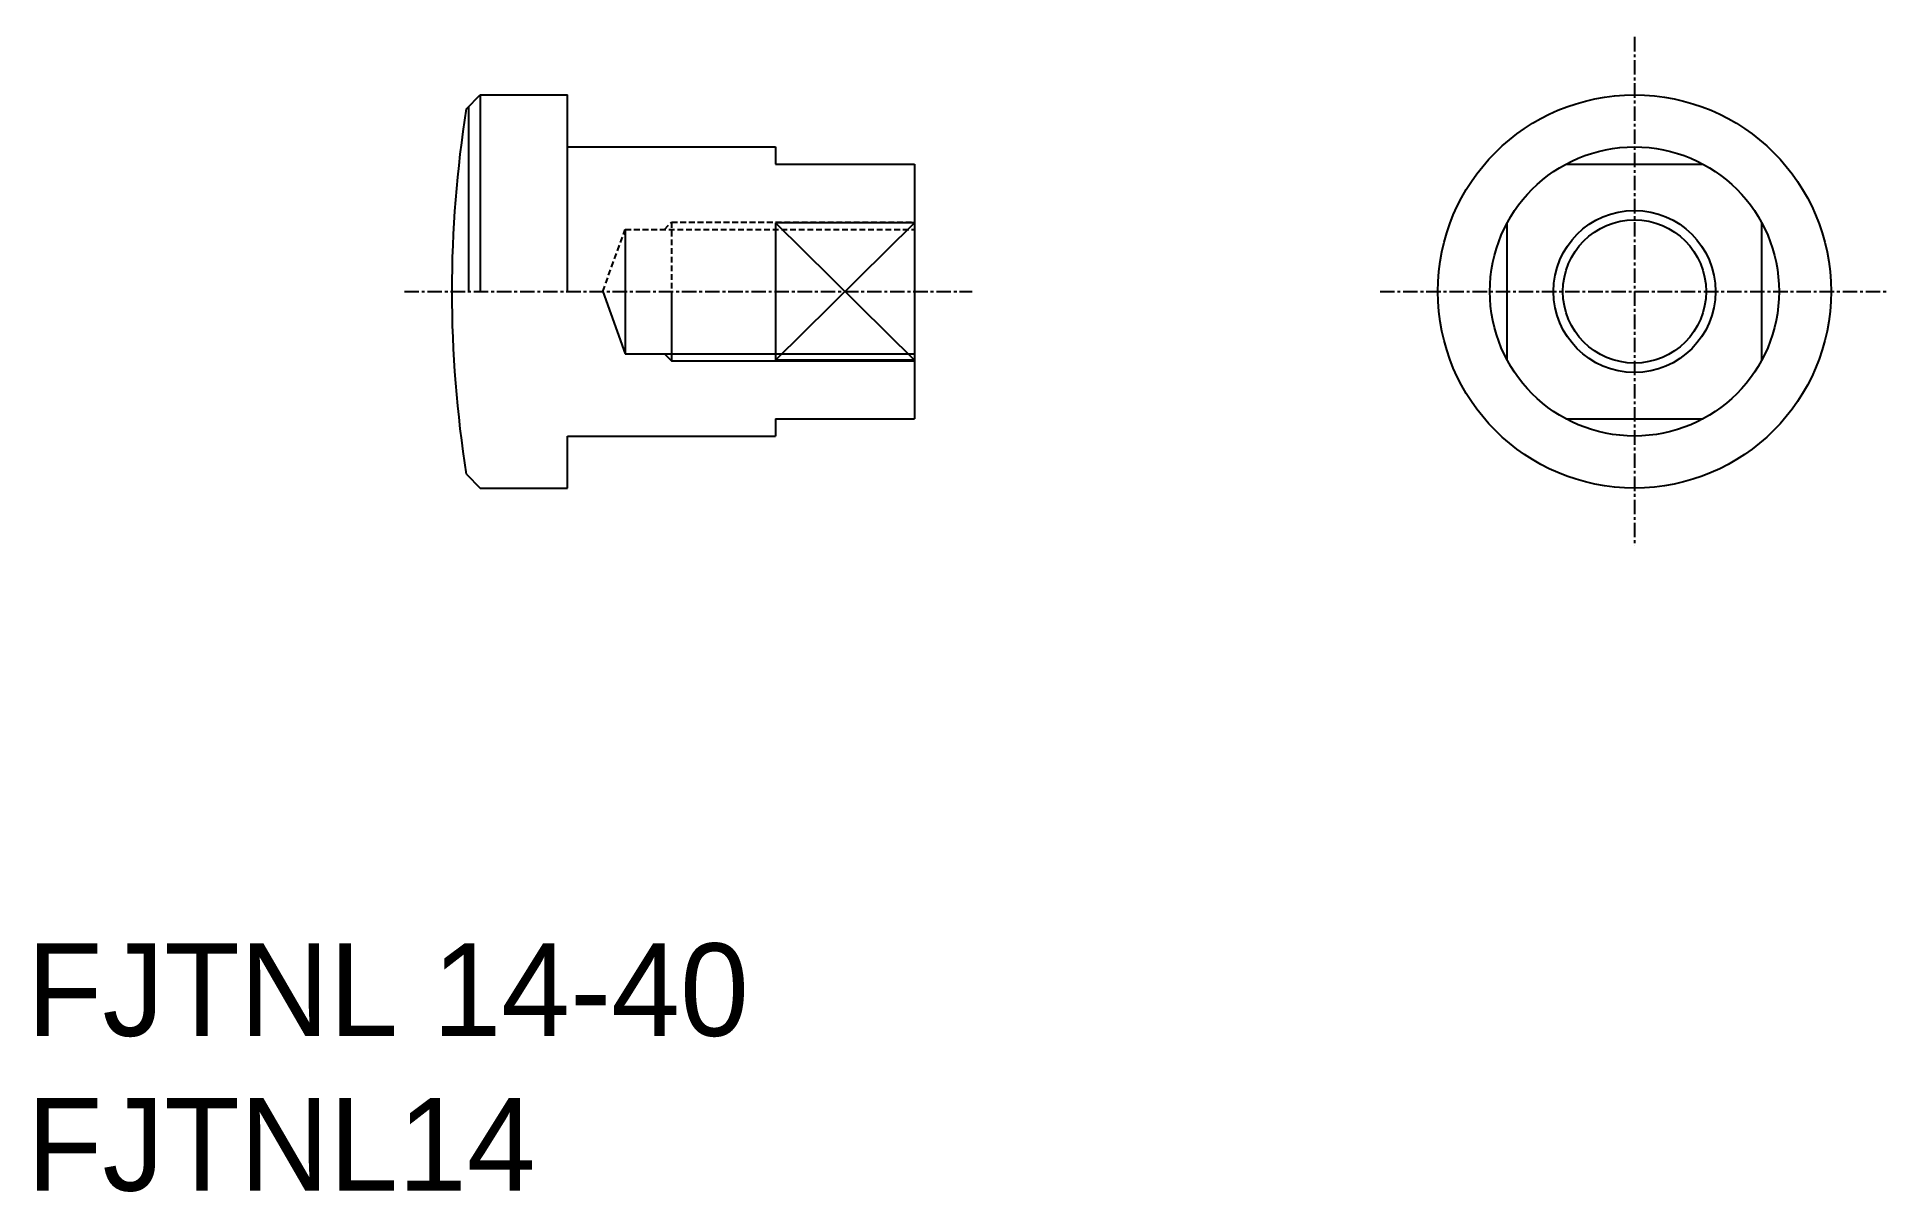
# Model space of a CAD drawing. Extents: x 45 to 205, y -18 to 82.
import ezdxf

# ---------------------------------------------------------------- set-up
doc = ezdxf.new("R2010")
doc.units = 0
doc.linetypes.add('CENTER', pattern=[2, 1.25, -0.25, 0.25, -0.25])
doc.linetypes.add('DASHED', pattern=[0.75, 0.5, -0.25])
doc.layers.get('0').update_dxf_attribs({"linetype": 'CONTINUOUS'})
doc.layers.add('CENTER', color=1, linetype='CENTER')

msp = doc.modelspace()

# ---------------------------------------------------------------- linework, layer by layer
for p, q in [((82.29, 75.92), (83.49, 77.12)), ((83.49, 77.12), (91.03, 77.12)), ((83.49, 77.12), (83.49, 60.12)), ((91.03, 60.12), (91.03, 77.12)), ((82.49, 60.12), (82.49, 76.12)), ((91.03, 72.62), (109.03, 72.62)), ((109.03, 72.62), (109.03, 71.12)), ((109.03, 71.12), (121.03, 71.12)), ((121.03, 71.12), (121.03, 49.12)), ((96.03, 65.49), (96.03, 60.12)), ((121.03, 65.62), (121.03, 65.62)), ((94.08, 60.12), (96.03, 54.74)), ((96.03, 60.12), (96.03, 54.74)), ((100.03, 60.12), (100.03, 54.12)), ((121.03, 60.12), (121.03, 60.12)), ((96.03, 54.74), (121.03, 54.74)), ((109.03, 49.12), (121.03, 49.12)), ((109.03, 49.12), (109.03, 47.62)), ((91.03, 47.62), (109.03, 47.62)), ((91.03, 43.12), (91.03, 47.62)), ((82.29, 44.32), (83.49, 43.12)), ((83.49, 43.12), (91.03, 43.12))]:
    msp.add_line(p, q)
at = {"color": 7, "linetype": 'CONTINUOUS'}
for p, q in [((177.34, 71.12), (189.22, 71.12)), ((109.03, 66.05), (109.03, 54.18)), ((121.03, 66.05), (109.03, 66.05)), ((109.03, 66.05), (121.03, 54.18)), ((109.03, 54.18), (121.03, 66.05)), ((121.03, 66.05), (121.03, 54.18)), ((172.28, 54.18), (172.28, 66.05)), ((194.28, 54.18), (194.28, 66.05)), ((121.03, 54.18), (109.03, 54.18)), ((177.34, 49.12), (189.22, 49.12))]:
    msp.add_line(p, q, dxfattribs=at)
at = {"color": 3, "linetype": 'DASHED'}
for p, q in [((99.41, 65.49), (100.03, 66.12)), ((100.03, 66.12), (121.03, 66.12)), ((100.03, 66.12), (100.03, 60.12)), ((94.08, 60.12), (96.03, 65.49)), ((96.03, 65.49), (121.03, 65.49))]:
    msp.add_line(p, q, dxfattribs=at)
at = {"color": 3}
for p, q in [((99.41, 54.74), (100.03, 54.12)), ((100.03, 54.12), (121.03, 54.12))]:
    msp.add_line(p, q, dxfattribs=at)
at = {"color": 7, "linetype": 'CONTINUOUS'}
for radius in [17, 12.5, 6.19]:
    msp.add_circle((183.28, 60.12), radius, dxfattribs=at)
at = {"color": 3, "linetype": 'CONTINUOUS'}
msp.add_circle((183.28, 60.12), 7, dxfattribs=at)
msp.add_arc((181.03, 60.12), 100, 170.9088, 189.0912)
at = {"layer": 'CENTER', "color": 1, "linetype": 'CENTER'}
for p, q in [((183.28, 82.12), (183.28, 38.12)), ((76.93, 60.12), (126.03, 60.12)), ((161.28, 60.12), (205.28, 60.12))]:
    msp.add_line(p, q, dxfattribs=at)

# ---------------------------------------------------------------- texts
for s, p in [('FJTNL 14-40', (44.29, -4.24)), ('FJTNL14', (44.29, -17.62))]:
    msp.add_text(s, height=8).set_placement(p)

doc.saveas('drawing.dxf')
